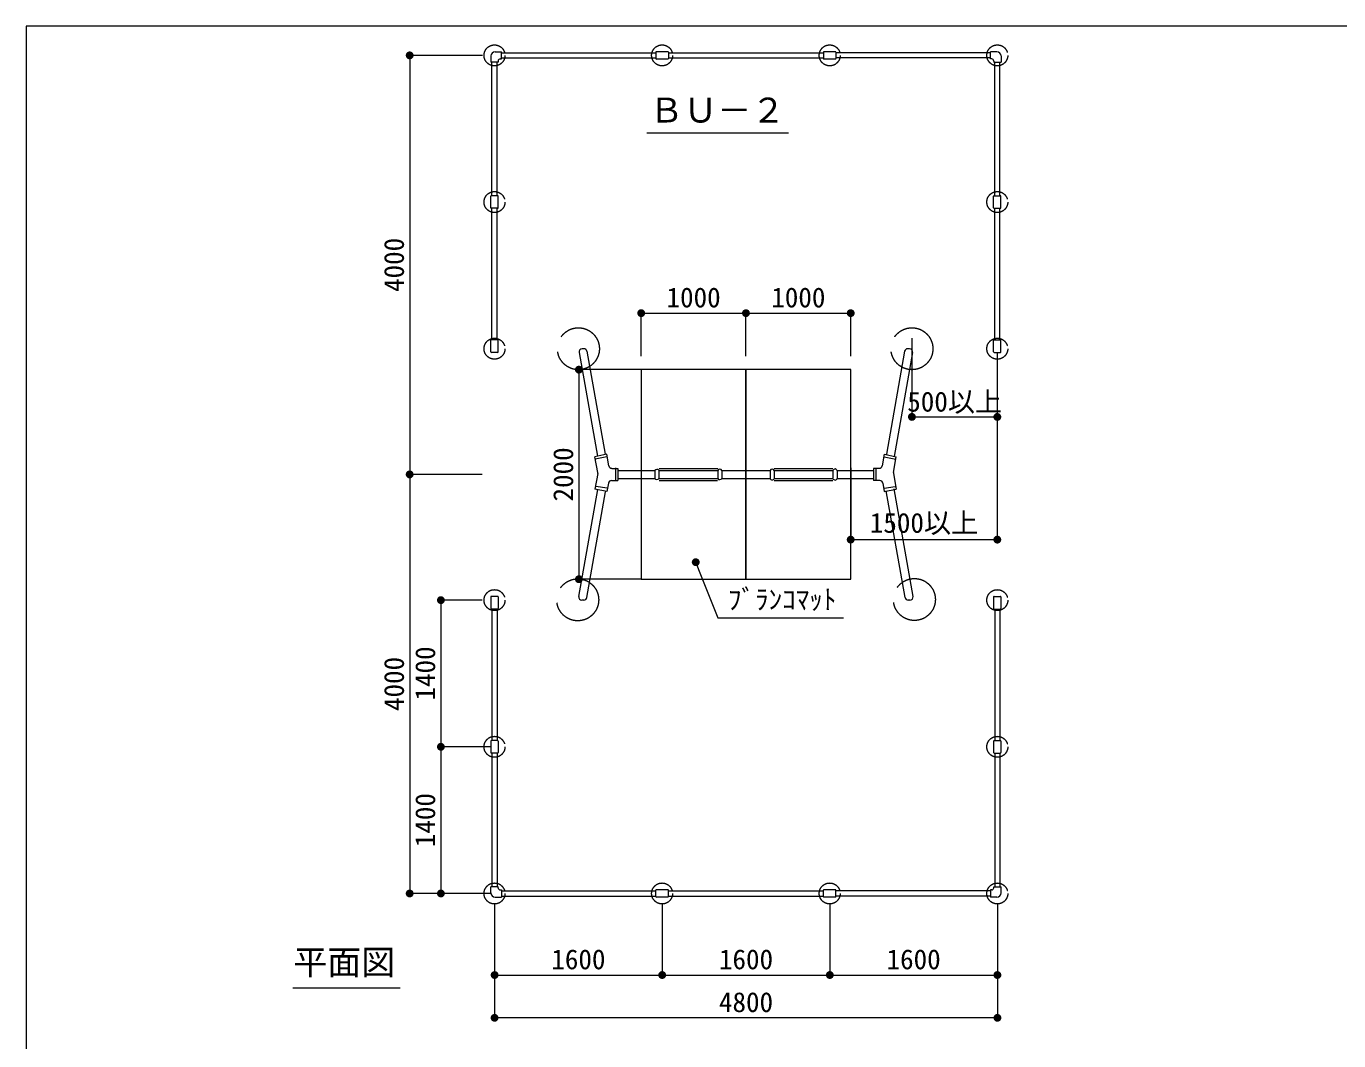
# Model space of a CAD drawing. Units: millimetres at full size, sheet at 1:100. Extents: x 485 to 27866, y 12891 to 31558.
# Drawn here: x 485 to 13014, y 21325 to 31009 of the extents above; entities that cross this region are included whole.
import ezdxf
from ezdxf.enums import TextEntityAlignment as Align

# ---------------------------------------------------------------- set-up
doc = ezdxf.new("R2010")
doc.units = ezdxf.units.MM
doc.header["$LTSCALE"] = 100
doc.linetypes.add('DASHED', pattern=[7.5, 6, -1.5])
for name, color, linetype, lineweight in [('_0-0_', 7, 'Continuous', 13), ('寸法', 1, 'Continuous', 13), ('数量表', 1, 'Continuous', 13), ('本体', 7, 'Continuous', 13)]:
    doc.layers.add(name, color=color, linetype=linetype, lineweight=lineweight)
doc.styles.add('ＭＳ ゴシック', font='')
doc.styles.get('ＭＳ ゴシック').set_extended_font_data('MS Gothic')

# ---------------------------------------------------------------- blocks, each defined once
blk = doc.blocks.new('filled_dot')
at = {"color": 0, "linetype": 'Continuous', "lineweight": -2, "const_width": 1.25}
blk.add_lwpolyline([(-0.625, 0, 1), (0.625, 0, 1)], format="xyb", close=True, dxfattribs=at)

msp = doc.modelspace()

# ---------------------------------------------------------------- linework, layer by layer
at = {"layer": '_0-0_', "color": 6}
msp.add_lwpolyline([(27865.9, 31009), (484.6, 31009), (484.6, 12890.9), (27865.9, 12890.9)], close=True, dxfattribs=at)
at = {"layer": '寸法', "color": 3}
for p, q in [((6407.4, 29990.6), (7760.8, 29990.6)), ((3030.1, 21829.5), (4054.2, 21829.5))]:
    msp.add_line(p, q, dxfattribs=at)
at = {"layer": '数量表'}
for p, q in [((4145, 30731), (4145, 26731)), ((4840, 30731), (4145, 30731)), ((6355.2, 28270.4), (7355.2, 28270.4)), ((6355.2, 27860.6), (6355.2, 28270.4)), ((7355.2, 27860.6), (7355.2, 28270.4)), ((7355.2, 28270.4), (8355.2, 28270.4)), ((7355.2, 27860.6), (7355.2, 28270.4)), ((8355.2, 27860.6), (8355.2, 28270.4)), ((8939.6, 28030.9), (8939.6, 27280)), ((9754.7, 27896), (9754.7, 26108.6)), ((9754.7, 27896), (9754.7, 27280)), ((5760.2, 27731), (5760.2, 25731)), ((6355.2, 27731), (5760.2, 27731)), ((8939.6, 27280), (9754.7, 27280)), ((4837, 26731), (4145, 26731)), ((4145, 26731), (4145, 22731)), ((4837, 26731), (4145, 26731)), ((8355.2, 26792.8), (8355.2, 26108.6)), ((8355.2, 26108.6), (9754.7, 26108.6)), ((6355.2, 25731), (5760.2, 25731)), ((4443.1, 25531), (4443.1, 24131)), ((4837, 25531), (4443.1, 25531)), ((4443.1, 24131), (4443.1, 22731)), ((4837, 24131), (4443.1, 24131)), ((4922.7, 24131), (4443.1, 24131)), ((4922.7, 22731), (4145, 22731)), ((4922.7, 22731), (4443.1, 22731)), ((4955.7, 22636.8), (4955.7, 21952.6)), ((4955.7, 22636.8), (4955.7, 21543.9)), ((6555.7, 22636.8), (6555.7, 21952.6)), ((6555.7, 22636.8), (6555.7, 21952.6)), ((8155.7, 22636.8), (8155.7, 21952.6)), ((9755.7, 22636.8), (9755.7, 21543.9)), ((4955.7, 21952.6), (6555.7, 21952.6)), ((6555.7, 21952.6), (8155.7, 21952.6)), ((9755.7, 21543.9), (4955.7, 21543.9))]:
    msp.add_line(p, q, dxfattribs=at)
at = {"layer": '本体'}
for p, q in [((4920.4, 30725.3), (4920.4, 30666.1)), ((4960.4, 30765.3), (5022.2, 30765.3)), ((5022.2, 30696.7), (5022.2, 30765.3)), ((5024.2, 30755.3), (6494.7, 30755.3)), ((5024.2, 30706.7), (6494.7, 30706.7)), ((6494.7, 30761), (6494.7, 30701)), ((6609.7, 30766), (6499.7, 30766)), ((6614.7, 30761), (6614.7, 30701)), ((6614.7, 30755.3), (8094.7, 30755.3)), ((6614.7, 30706.7), (8094.7, 30706.7)), ((8094.7, 30761), (8094.7, 30701)), ((8209.7, 30766), (8099.7, 30766)), ((8214.7, 30761), (8214.7, 30701)), ((9687, 30755.3), (8214.7, 30755.3)), ((9688.2, 30706.7), (8214.7, 30706.7)), ((9750, 30765.3), (9688.2, 30765.3)), ((9688.2, 30696.7), (9688.2, 30765.3)), ((9790, 30725.3), (9790, 30666.1)), ((4989, 30666.1), (4920.4, 30666.1)), ((4930.4, 29391), (4930.4, 30666.1)), ((4979, 29391), (4979, 30666.1)), ((4989, 30676.7), (4989, 30666.1)), ((5009, 30696.7), (5022.2, 30696.7)), ((6609.7, 30696), (6499.7, 30696)), ((8209.7, 30696), (8099.7, 30696)), ((9701.4, 30696.7), (9688.2, 30696.7)), ((9721.4, 30676.7), (9721.4, 30666.1)), ((9721.4, 30666.1), (9790, 30666.1)), ((9730.4, 29391), (9730.4, 30666.1)), ((9779, 29391), (9779, 30666.1)), ((4919.7, 29276), (4919.7, 29386)), ((4984.7, 29391), (4924.7, 29391)), ((4989.7, 29276), (4989.7, 29386)), ((9719.7, 29276), (9719.7, 29386)), ((9724.7, 29391), (9784.7, 29391)), ((9789.7, 29276), (9789.7, 29386)), ((4984.7, 29271), (4924.7, 29271)), ((4930.4, 28016), (4930.4, 29271)), ((4979, 28016), (4979, 29271)), ((9724.7, 29271), (9784.7, 29271)), ((9730.4, 28016), (9730.4, 29271)), ((9779, 28016), (9779, 29271)), ((4919.7, 27901), (4919.7, 28011)), ((4984.7, 28016), (4924.7, 28016)), ((4989.7, 27901), (4989.7, 28011)), ((9719.7, 27901), (9719.7, 28011)), ((9724.7, 28016), (9784.7, 28016)), ((9789.7, 27901), (9789.7, 28011)), ((4984.7, 27896), (4924.7, 27896)), ((5761.8, 27895.8), (5936.5, 26905.1)), ((5807.9, 27931), (5791.4, 27931)), ((5837.5, 27906.2), (6010.7, 26923.8)), ((8870, 27906.2), (8696.6, 26923.2)), ((8945.6, 27895.8), (8770.2, 26900.7)), ((8916.1, 27931), (8899.5, 27931)), ((9724.7, 27896), (9784.7, 27896)), ((6027.2, 26924.2), (5913.5, 26898.9)), ((5939.9, 26749.4), (5913.5, 26898.9)), ((6028.1, 26900.4), (5916.5, 26877.3)), ((6046.6, 26813.9), (6027.2, 26924.2)), ((8657.1, 26813.9), (8676.5, 26924.2)), ((8675.6, 26900.4), (8787.2, 26877.3)), ((8676.5, 26924.2), (8790.1, 26898.9)), ((8763.8, 26749.4), (8790.1, 26898.9)), ((5939.9, 26739), (5913.5, 26589.3)), ((6076.2, 26789.1), (6132, 26789.1)), ((6108.9, 26792.7), (6108.9, 26677.2)), ((6132, 26789.1), (6132, 26672.9)), ((6132, 26769.1), (6485, 26769.1)), ((6132, 26692.8), (6485, 26692.8)), ((6485.7, 26769.1), (6485.7, 26693.5)), ((6525.7, 26693.5), (6525.7, 26768.4)), ((6526, 26789.1), (7085.8, 26789.1)), ((6526, 26769.1), (7085.8, 26769.1)), ((6526, 26692.8), (7084.8, 26692.8)), ((7085.7, 26769.4), (7085.7, 26692.5)), ((7124.7, 26692.8), (7584.7, 26692.8)), ((7125.7, 26769.4), (7125.7, 26693.5)), ((7125.7, 26769.1), (7584.7, 26769.1)), ((7585.7, 26769.4), (7585.7, 26691.5)), ((7625.7, 26789.1), (8185.7, 26789.1)), ((7625.7, 26770.4), (7625.7, 26693.5)), ((7625.7, 26769.1), (8185.7, 26769.1)), ((7625.7, 26692.8), (8185.5, 26692.8)), ((8185.5, 26769.4), (8185.5, 26695.5)), ((8185.7, 26768.4), (8185.7, 26769.4)), ((8225.4, 26769.4), (8225.4, 26691.5)), ((8225.7, 26770.4), (8225.7, 26769.1)), ((8225.7, 26769.1), (8571.7, 26769.1)), ((8226.4, 26692.8), (8575.5, 26692.8)), ((8571.7, 26789.1), (8571.7, 26672.9)), ((8627.5, 26789.1), (8571.7, 26789.1)), ((8594.8, 26792.7), (8594.8, 26677.2)), ((8763.8, 26739), (8790.2, 26589.3)), ((5759.8, 25566.2), (5939.9, 26588)), ((5835.4, 25555.8), (6013.5, 26565.5)), ((6027.9, 26568.1), (5913.5, 26589.3)), ((6028.1, 26600.3), (5924.2, 26615.7)), ((6041.9, 26648.1), (6027.9, 26568.1)), ((6071.5, 26672.9), (6132, 26672.9)), ((6526, 26672.9), (7084.8, 26672.9)), ((7625.7, 26672.9), (8185.5, 26672.9)), ((8632.2, 26672.9), (8571.7, 26672.9)), ((8661.7, 26648.1), (8675.8, 26568.1)), ((8675.6, 26600.3), (8779.5, 26615.7)), ((8675.8, 26568.1), (8790.2, 26589.3)), ((8874.6, 25555.8), (8695.2, 26573.4)), ((8950.3, 25566.2), (8769.3, 26592.8)), ((4919.7, 25561), (4919.7, 25451)), ((4984.7, 25566), (4924.7, 25566)), ((4989.7, 25561), (4989.7, 25451)), ((9719.7, 25561), (9719.7, 25451)), ((9724.7, 25566), (9784.7, 25566)), ((9789.7, 25561), (9789.7, 25451)), ((4984.7, 25446), (4924.7, 25446)), ((4930.4, 25446), (4930.4, 24191)), ((4979, 25446), (4979, 24191)), ((5805.9, 25531), (5789.3, 25531)), ((8920.7, 25531), (8904.2, 25531)), ((9724.7, 25446), (9784.7, 25446)), ((9730.4, 25446), (9730.4, 24191)), ((9779, 25446), (9779, 24191)), ((4919.7, 24186), (4919.7, 24076)), ((4984.7, 24191), (4924.7, 24191)), ((4989.7, 24186), (4989.7, 24076)), ((9719.7, 24186), (9719.7, 24076)), ((9724.7, 24191), (9784.7, 24191)), ((9789.7, 24186), (9789.7, 24076)), ((4984.7, 24071), (4924.7, 24071)), ((4930.4, 24071), (4930.4, 22795.9)), ((4979, 24071), (4979, 22795.9)), ((9724.7, 24071), (9784.7, 24071)), ((9730.4, 24071), (9730.4, 22795.9)), ((9779, 24071), (9779, 22795.9)), ((4920.4, 22736.7), (4920.4, 22795.9)), ((4989, 22795.9), (4920.4, 22795.9)), ((4960.4, 22696.7), (5022.2, 22696.7)), ((4989, 22785.3), (4989, 22795.9)), ((5009, 22765.3), (5022.2, 22765.3)), ((5022.2, 22765.3), (5022.2, 22696.7)), ((5024.2, 22755.3), (6494.7, 22755.3)), ((5024.2, 22706.7), (6494.7, 22706.7)), ((6494.7, 22701), (6494.7, 22761)), ((6609.7, 22766), (6499.7, 22766)), ((6609.7, 22696), (6499.7, 22696)), ((6614.7, 22701), (6614.7, 22761)), ((6614.7, 22755.3), (8094.7, 22755.3)), ((6614.7, 22706.7), (8094.7, 22706.7)), ((8094.7, 22701), (8094.7, 22761)), ((8209.7, 22766), (8099.7, 22766)), ((8209.7, 22696), (8099.7, 22696)), ((8214.7, 22701), (8214.7, 22761)), ((9688.2, 22755.3), (8214.7, 22755.3)), ((9687, 22706.7), (8214.7, 22706.7)), ((9688.2, 22765.3), (9688.2, 22696.7)), ((9701.4, 22765.3), (9688.2, 22765.3)), ((9750, 22696.7), (9688.2, 22696.7)), ((9721.4, 22795.9), (9790, 22795.9)), ((9721.4, 22785.3), (9721.4, 22795.9)), ((9790, 22736.7), (9790, 22795.9))]:
    msp.add_line(p, q, dxfattribs=at)
at = {"layer": '本体', "color": 1}
for p, q in [((8155.7, 22636.8), (8155.7, 21952.6)), ((9755.7, 22636.8), (9755.7, 21952.6)), ((8155.7, 21952.6), (9755.7, 21952.6))]:
    msp.add_line(p, q, dxfattribs=at)
at = {"layer": '本体'}
for points in [[(6355.2, 25731), (7355.2, 25731), (7355.2, 27731), (6355.2, 27731)], [(7355.2, 25731), (8355.2, 25731), (8355.2, 27731), (7355.2, 27731)]]:
    msp.add_lwpolyline(points, close=True, dxfattribs=at)
at = {"layer": '本体', "color": 1}
msp.add_lwpolyline([(6875.7, 25893.4), (6903.3, 25823.7), (7086.4, 25360.8), (8287.7, 25360.8)], dxfattribs=at)
at = {"layer": '本体', "linetype": 'DASHED'}
for centre, radius in [((4954.7, 30731), 100), ((6554.7, 30731), 100), ((8154.7, 30731), 100), ((9754.7, 30731), 100), ((4954.7, 29331), 100), ((9754.7, 29331), 100), ((5755.9, 27930.9), 200), ((8939.6, 27930.9), 200), ((4954.7, 27931), 100), ((9754.7, 27931), 100), ((5749.2, 25533.9), 200), ((8963.1, 25537.2), 200), ((4954.7, 25531), 100), ((9754.7, 25531), 100), ((4954.7, 24131), 100), ((9754.7, 24131), 100), ((4954.7, 22731), 100), ((6554.7, 22731), 100), ((8154.7, 22731), 100), ((9754.7, 22731), 100)]:
    msp.add_circle(centre, radius, dxfattribs=at)
at = {"layer": '本体'}
for centre, radius, start, end in [((4960.4, 30725.3), 40, 90, 180), ((6499.7, 30761), 5, 90, 180), ((6499.7, 30701), 5, 180, 270), ((6609.7, 30761), 5, 0, 90), ((6609.7, 30701), 5, 270, 0), ((8099.7, 30761), 5, 90, 180), ((8099.7, 30701), 5, 180, 270), ((8209.7, 30761), 5, 0, 90), ((8209.7, 30701), 5, 270, 0), ((9750, 30725.3), 40, 0, 90), ((5009, 30676.7), 20, 90, 180), ((9701.4, 30676.7), 20, 0, 90), ((4924.7, 29386), 5, 90, 180), ((4984.7, 29386), 5, 0, 90), ((9724.7, 29386), 5, 90, 180), ((9784.7, 29386), 5, 0, 90), ((4924.7, 29276), 5, 180, 270), ((4984.7, 29276), 5, 270, 0), ((9724.7, 29276), 5, 180, 270), ((9784.7, 29276), 5, 270, 0), ((4924.7, 28011), 5, 90, 180), ((4984.7, 28011), 5, 0, 90), ((9724.7, 28011), 5, 90, 180), ((9784.7, 28011), 5, 0, 90), ((4924.7, 27901), 5, 180, 270), ((4984.7, 27901), 5, 270, 0), ((5791.4, 27901), 30, 90, 189.99987), ((5807.9, 27901), 30, 9.99988, 90), ((8899.5, 27901), 30, 90, 170.00003), ((8916.1, 27901), 30, 350.00021, 90), ((9724.7, 27901), 5, 180, 270), ((9784.7, 27901), 5, 270, 0), ((6076.2, 26819.2), 30, 190.00028, 270), ((8627.5, 26819.2), 30, 270, 349.99971), ((5910.3, 26744.2), 30, 350.00038, 9.99962), ((6504.5, 26706.8), 24.4, 213.01045, 326.98954), ((6505.9, 26754.1), 25.2, 37.1862, 145.60774), ((7105.9, 26761.1), 21.4, 22.69838, 160.1658), ((7105.5, 26703.9), 22.7, 209.93864, 332.9252), ((7605.2, 26759.8), 22.6, 25.04079, 154.95921), ((7605.5, 26700.7), 22.3, 201.45886, 341.26869), ((8205.4, 26761.7), 21.1, 18.55806, 161.44194), ((8205.9, 26698.9), 21.2, 194.832, 345.16799), ((8793.3, 26744.2), 30, 170.00038, 189.99961), ((6071.5, 26642.8), 30, 90, 169.99971), ((8632.2, 26642.8), 30, 10.00029, 90), ((4924.7, 25561), 5, 90, 180), ((4984.7, 25561), 5, 0, 90), ((5789.3, 25561), 30, 170.00012, 270), ((8920.7, 25561), 30, 270, 9.99979), ((9724.7, 25561), 5, 90, 180), ((9784.7, 25561), 5, 0, 90), ((4924.7, 25451), 5, 180, 270), ((4984.7, 25451), 5, 270, 0), ((5805.9, 25561), 30, 270, 349.99987), ((8904.2, 25561), 30, 190.00021, 270), ((9724.7, 25451), 5, 180, 270), ((9784.7, 25451), 5, 270, 0), ((4924.7, 24186), 5, 90, 180), ((4984.7, 24186), 5, 0, 90), ((9724.7, 24186), 5, 90, 180), ((9784.7, 24186), 5, 0, 90), ((4924.7, 24076), 5, 180, 270), ((4984.7, 24076), 5, 270, 0), ((9724.7, 24076), 5, 180, 270), ((9784.7, 24076), 5, 270, 0), ((4960.4, 22736.7), 40, 180, 270), ((5009, 22785.3), 20, 180, 270), ((6499.7, 22761), 5, 90, 180), ((6499.7, 22701), 5, 180, 270), ((6609.7, 22761), 5, 0, 90), ((6609.7, 22701), 5, 270, 0), ((8099.7, 22761), 5, 90, 180), ((8099.7, 22701), 5, 180, 270), ((8209.7, 22761), 5, 0, 90), ((8209.7, 22701), 5, 270, 0), ((9701.4, 22785.3), 20, 270, 0), ((9750, 22736.7), 40, 270, 0)]:
    msp.add_arc(centre, radius, start, end, dxfattribs=at)

# ---------------------------------------------------------------- block references
at = {"layer": '数量表', "xscale": 30, "yscale": 30}
for p, rotation in [((4145, 30731), 270), ((7355.2, 28270.4), 180), ((8355.2, 28270.4), 180), ((5760.2, 27731), 270), ((9754.7, 27280), 180), ((4145, 26731), 90), ((4145, 26731), 270), ((9754.7, 26108.6), 180), ((5760.2, 25731), 90), ((4443.1, 25531), 270), ((4443.1, 24131), 270), ((4443.1, 24131), 90), ((4145, 22731), 90), ((4443.1, 22731), 90), ((6555.7, 21952.6), 180), ((8155.7, 21952.6), 180), ((9755.7, 21543.9), 180)]:
    msp.add_blockref('filled_dot', p, dxfattribs=dict(at, rotation=rotation))
for p in [(6355.2, 28270.4), (7355.2, 28270.4), (8939.6, 27280), (8355.2, 26108.6), (4955.7, 21952.6), (6555.7, 21952.6), (4955.7, 21543.9)]:
    msp.add_blockref('filled_dot', p, dxfattribs=at)
at = {"layer": '本体', "color": 1, "xscale": 30, "yscale": 30}
for p, rotation in [((6875.7, 25893.4), 291.6), ((9755.7, 21952.6), 180)]:
    msp.add_blockref('filled_dot', p, dxfattribs=dict(at, rotation=rotation))
msp.add_blockref('filled_dot', (8155.7, 21952.6), dxfattribs=at)

# ---------------------------------------------------------------- texts
at = {"layer": '寸法', "color": 3, "style": 'ＭＳ ゴシック'}
for s, height, p in [('ＢＵ－２', 237.4, (6434.9, 30019)), ('ﾌﾞﾗﾝｺﾏｯﾄ', 189.9, (7182.7, 25386.2)), ('平面図\u3000', 237.4, (3034.6, 21884.7))]:
    msp.add_text(s, height=height, dxfattribs=at).set_placement(p, align=Align.BOTTOM_LEFT)
at = {"layer": '数量表', "style": 'ＭＳ ゴシック'}
for s, p in [('4000', (3995, 28731)), ('2000', (5610.2, 26731)), ('1400', (4293.1, 24831)), ('4000', (3995, 24731)), ('1400', (4293.1, 23431))]:
    msp.add_text(s, height=189.9, rotation=90, dxfattribs=at).set_placement(p, align=Align.MIDDLE_CENTER)
for s, p in [('1000', (6855.2, 28420.4)), ('1000', (7855.2, 28420.4)), ('500以上', (9347.8, 27425.7)), ('1500以上', (9055, 26268.8)), ('1600', (5755.7, 22102.6)), ('1600', (7355.7, 22102.6)), ('4800', (7355.7, 21693.9))]:
    msp.add_text(s, height=189.9, dxfattribs=at).set_placement(p, align=Align.MIDDLE_CENTER)
at = {"layer": '本体', "color": 1, "style": 'ＭＳ ゴシック'}
msp.add_text('1600', height=189.9, dxfattribs=at).set_placement((8955.7, 22102.6), align=Align.MIDDLE_CENTER)

doc.saveas('drawing.dxf')
